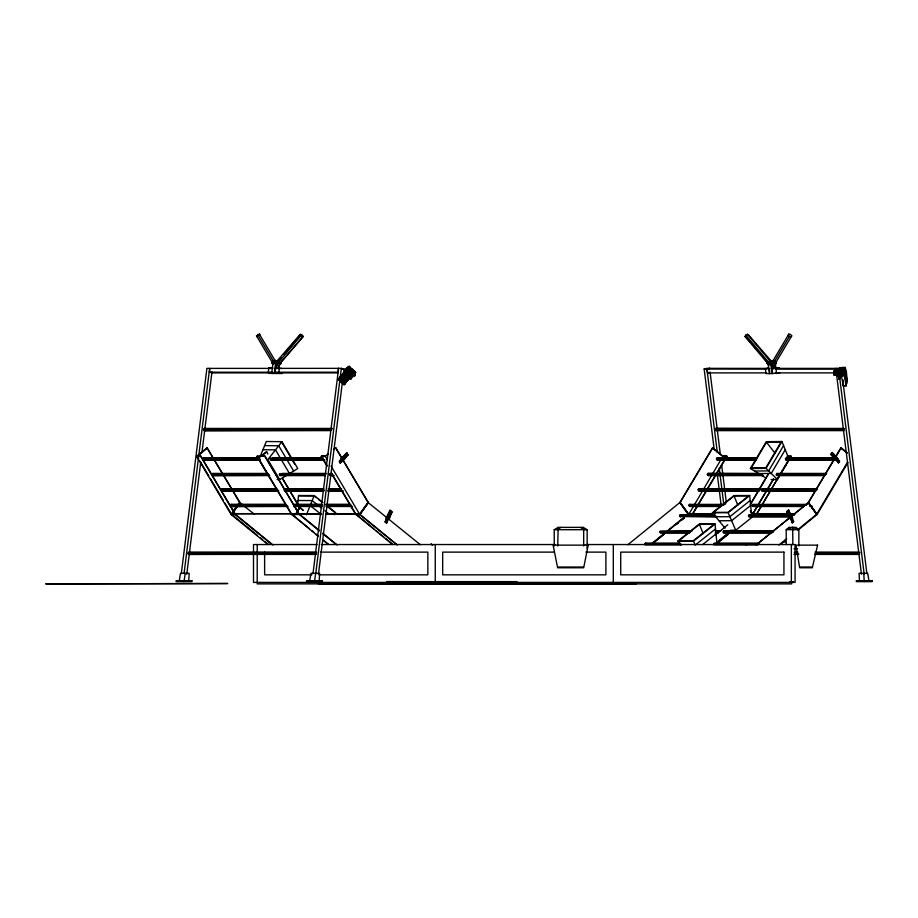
<?xml version="1.0" encoding="UTF-8"?>
<svg xmlns="http://www.w3.org/2000/svg" width="918" height="918" viewBox="0 0 918 918"><rect width="100%" height="100%" fill="white"/><g stroke="black" fill="none" stroke-linecap="round" stroke-linejoin="round"><path stroke-width="1.38" d="M679.951 543.112L645.572 543.112L644.884 544.787L680.697 544.787M689.292 533.048L660.639 533.048L659.95 531.373L692.149 530.811M716.155 516.96L679.653 516.398L680.341 514.723L714.72 514.723M188.752 580.738L189.154 573.314L180.513 573.314L179.274 580.738M319.2 580.738L319.602 573.314L310.961 573.314L309.722 580.738M840.44 369.3L838.214 376.001L837.652 375.06L839.477 367.911L840.693 368.68M838.868 375.818L837.652 375.06M297.673 504.246L298.511 495.513L314.208 495.582L322.838 502.444M181.316 573.624L206.906 368.359L209.648 368.359L198.885 454.708M184.059 573.624L198.529 457.543M270.684 372.892L212.115 372.892L209.419 372.215L209.901 368.393L272.749 368.393M186.756 574.289L200.698 462.465M201.937 452.551L211.989 371.859M268.251 372.662L278.888 372.662L282.262 373.5L271.625 373.5L268.251 372.662L268.848 367.889L272.898 367.889M271.785 372.524L272.933 363.356L276.089 363.482L274.941 372.662L272.302 372.662M274.425 372.524L275.561 363.356M276.272 368.726L277.339 364.457M278.911 368.726L279.324 365.421M278.888 372.662L279.462 364.331M338.444 368.393L337.973 372.215L275.125 372.215M313.004 573.624L338.604 368.347M315.746 573.624L341.347 368.347L344.043 369.013L318.443 574.289M330.709 430.634L204.106 430.634L203.498 429.911L204.381 428.431L332.408 428.431M315.597 554.403L188.683 554.403L188.075 553.68L188.959 552.2L316.171 552.12M185.252 573.314L184.013 581.633M315.7 573.314L314.461 581.633M557.708 545.969L558.178 527.38L583.205 527.38L587.153 529.697L587.153 548.677M841.703 374.911L842.07 373.419L843.562 374.452L843.252 372.731L833.716 372.754L833.911 374.934L841.817 374.452L833.911 374.934M842.77 370.723L843.137 369.231M834.255 370.654L834.439 372.834L834.255 370.654L843.791 370.631L844.101 372.352M834.783 368.566L834.978 370.734L834.783 368.566L844.33 368.531L844.64 370.252L843.757 369.679L844.514 370.711L844.33 368.531M834.267 373.672L834.405 374.475L834.267 373.672L835.403 373.213L835.426 374.464L835.288 373.66M834.944 372.375L834.91 371.113L834.944 372.375L835.965 372.375L835.931 371.113L835.965 372.375M835.472 370.275L835.449 369.013L835.472 370.275L836.493 370.275L836.47 369.013L836.493 370.275M837.606 375.611L839.121 369.656M838.318 374.877L840.142 367.728M838.214 376.001L838.822 373.615M839.029 376.208L838.409 376.208L838.914 379.065L839.545 379.065L839.626 373.867M838.914 379.065L839.809 375.577M840.75 372.559L841.003 371.606L844.135 371.595L845.352 375.955L844.594 377.252L846.155 385.927L843.309 385.939L840.75 372.559L843.883 372.547L845.111 376.908M842.276 375.164L841.634 374.819L841.531 369.506L844.663 369.506L845.891 373.856L845.122 375.152L846.694 383.827L845.891 373.856M839.545 379.065L840.727 374.406M841.106 376.919L841.003 371.606M842.07 373.419L843.447 374.911L843.137 373.19L833.601 373.213M842.609 371.32L843.952 372.352M843.527 372.283L844.067 375.99L841.806 376.001L842.058 375.037L844.319 375.037M843.791 370.631L834.129 371.113M843.883 372.547L844.135 371.595M844.376 370.711L844.663 369.506M844.962 368.359L845.203 367.407L842.07 367.418L841.829 368.37L844.962 368.359L847.222 381.739L846.419 371.756L845.203 367.407M845.122 375.152L845.363 374.2M845.662 373.052L845.903 372.1M846.178 372.708L846.419 371.756M843.309 385.939L843.55 384.986M846.155 385.927L845.352 375.955M258.153 457.99L203.716 457.99L202.66 459.241L259.966 459.241M267.322 473.459L212.884 473.459L211.84 474.709L269.146 474.709M276.502 488.927L222.064 488.927L221.02 490.166L278.315 490.166M285.682 504.384L231.233 504.384L230.188 505.634L287.495 505.634M345.696 372.352L350.217 367.257L349.104 366.282L338.031 379.536L339.155 380.511L340.085 379.857L350.217 367.257M347.038 373.523L350.538 369.139L351.56 368.428L352.673 369.403L341.611 382.657L340.486 381.681L347.038 373.523L348.151 374.498L341.611 382.657M348.151 374.498L352.673 369.403M349.494 375.669L352.994 371.285L354.015 370.574L355.128 371.549L344.066 384.803L342.942 383.827L349.494 375.669L350.607 376.644L344.066 384.803M350.607 376.644L349.563 375.473M385.112 521.952L388.016 517.178L388.922 517.924L386.398 522.996L385.112 521.952L386.535 518.463L387.453 519.209M391.975 512.152L390.873 511.854L391.975 512.152L389.611 517.959L388.394 517.924L388.417 519.209L387.499 518.463M306.417 514.837L309.618 506.908M310.663 504.338L314.208 495.582M267.769 544.431L231.313 514.654L235.444 514.355L273.002 545.028M318.225 536.284L291.832 514.332L309.504 528.768M291.706 514.631L299.624 514.332L319.51 530.57M397.368 545.028L359.845 514.39L356.023 514.332L392.365 544.408M331.295 473.298L355.668 514.378L359.787 513.678L325.89 513.678M386.926 519.209L386.008 518.463L389.852 510.339L391.55 511.383L391.24 512.152M387.339 517.66L390.276 510.339M388.084 517.66L390.816 512.152M386.398 522.996L388.452 517.959M391.55 511.383L388.509 517.66L389.611 517.959M388.865 517.959L388.016 517.178M389.243 517.66L391.607 511.854M346.017 368.818L346.97 367.705L355.335 375.014L354.75 375.818L346.017 368.818L346.97 367.705M354.394 376.139L355.335 375.014M770.661 361.153L768.309 361.784L767.528 363.126L745.026 336.481L745.795 335.139L748.159 334.508L772.669 362.759L770.087 360.441L767.115 363.39L768.687 365.261L771.659 362.3L770.879 363.505L772.313 365.215L774.528 365.708L776.399 362.61L774.953 360.9M785.257 449.705L771.258 473.436L758.704 473.573M770.879 363.505L772.749 360.418L771.981 361.635L773.426 363.356L775.63 363.838L776.399 362.61M772.451 361.738L788.837 334.106L790.57 334.496L791.706 335.839L775.32 363.471L772.451 361.738L773.048 360.774M772.313 365.215L773.426 363.356M773.587 363.092L789.365 336.424L788.229 335.081L788.837 334.106M774.528 365.708L775.63 363.838M766.358 478.255L750.419 468.513L766.278 441.684L781.906 441.512L788.769 458.289M766.461 442.246L751.28 467.939L765.864 467.778L781.046 442.086L766.461 442.246L775.01 453.159M750.419 468.513L766.048 468.341L781.906 441.512M783.582 445.609L768.653 470.888L754.562 471.049M771.097 479.563L777.454 479.494L789.262 459.516M830.675 454.697L832.293 452.528L837.904 458.564L837.227 459.7L832.098 454.249L830.928 454.123L834.301 459.011L836.47 458.552L832.098 454.249M831.341 454.123L832.293 452.528M832.844 454.238L831.834 454.697M834.301 459.011L835.036 459.011M836.573 457.6L835.896 458.748L837.227 459.7M837.101 457.6L835.46 459.011L838.604 462.752L839.557 461.146L837.377 458.564L836.424 460.159M835.988 460.159L834.944 458.748L838.604 462.752M838.191 462.752L839.557 461.146M296.766 511.877L299.716 507.31L295.585 514.332M295.825 514.332L299.888 507.482L303.169 510.224M720.102 506.484L690.015 506.484L688.959 505.244L689.475 504.384L725.289 504.384M759.358 491.027L699.183 491.027L698.139 489.776L698.644 488.927L816.113 488.927M762.801 475.558L708.363 475.558L707.319 474.319L707.824 473.459L759.393 473.459M756.214 460.102L717.543 460.102L716.488 458.851L717.004 457.99L757.109 457.99M708.363 475.558L708.868 474.709M717.543 460.102L718.048 459.241M726.953 456.384L692.539 514.378L688.569 514.137L679.986 502.33L712.483 447.869L723.154 456.384L726.953 456.384L722.914 456.384L712.483 447.869M750.649 503.684L767.861 474.663M750.167 504.889L768.102 474.663M752.553 514.16L773.346 479.116M773.587 479.116L752.794 514.16L750.763 510.729M750.35 510.913L752.381 514.332L756.558 514.16L779.497 475.49M780.92 473.08L790.96 456.166L756.558 514.16M847.44 462.397L816.733 514.16L808.379 502.353L840.877 447.892L846.339 452.149M847.968 462.454L817.146 514.401L808.379 502.353M680.227 502.33L712.724 447.869M808.632 502.353L841.117 447.892L847.234 452.999M791.706 335.839L791.109 336.803L789.365 336.424M775.32 363.471L775.928 362.507M238.313 504.498L239.827 502.353L207.089 447.892L196.659 456.407L231.072 514.401L236.488 506.736M238.037 504.544L239.827 502.353M233 512.014L236.787 506.644M233.631 511.372L240.068 502.616L231.554 514.654L235.444 514.355L231.726 514.413L257.109 535.137M367.98 502.33L335.736 447.869L368.221 502.33L359.466 514.378L355.851 514.16L331.478 473.08M355.668 514.378L359.707 514.378L368.221 502.33M359.913 514.631L368.428 502.594L359.845 514.39L355.909 514.631L359.913 514.631L396.381 544.408M349.563 368.439L348.92 369.311L350.274 367.659L350.802 368.129L349.46 369.782L349.563 368.439L346.694 370.861M352.019 370.585L351.376 371.457L352.73 369.805L353.258 370.275L351.915 371.928L352.019 370.585L349.15 373.006M353.832 373.603L354.474 372.731L354.371 374.074L353.889 373.569L355.186 371.951L355.714 372.421L354.417 374.039M281.929 441.684L267.849 459.62L279.657 479.598L297.788 468.513L281.929 441.684L266.312 441.512L258.945 459.516L270.753 479.494M347.486 370.585L349.46 368.061L348.347 367.085L345.627 370.126M348.083 372.272L350.802 369.231L351.915 370.206L349.379 373.5L350.653 371.48M351.835 375.646L354.371 372.352L353.832 372.742M338.031 379.536L349.104 366.282M351.56 368.428L340.486 381.681M354.015 370.574L342.942 383.827M339.155 380.511L342.425 376.426M346.924 371.354L346.993 370.126M347.681 370.298L346.384 371.916L350.102 368.91M347.256 371.124L349.46 368.061M349.173 372.8L349.781 372.042M352.168 375.416L352.776 374.659M344.927 374.051L350.779 379.157L353.143 376.323L346.327 370.356M334.141 514.746L335.781 512.749L327.152 505.875M343.825 459L342.494 459.964L343.825 459L343.148 457.864L341.829 458.816C336.263 465.598 341.898 461.88 344.468 459.275L348.094 454.961L346.889 452.781L340.865 458.816L341.53 459.964M715.191 429.154L715.799 428.431L843.826 428.431L843.355 430.255L844.101 430.634L716.074 430.634L715.191 429.154L843.217 429.154M716.074 430.634L716.683 429.911M815.322 554.403L859.523 554.403L858.64 552.923L859.994 552.579M272.29 362.507L256.501 335.839L259.369 334.106L259.978 335.081M272.921 364.48L271.82 362.61L273.254 360.9L275.469 360.418L276.226 361.635M231.072 514.401L235.295 514.183L200.893 456.189L196.659 456.407M257.063 456.384L265.038 456.166L299.257 514.378L291.476 514.378L257.063 456.384L265.038 456.166M326.992 466.046L321.254 456.384L325.27 456.212L327.451 460.01M291.476 514.378L299.624 514.332M339.212 461.41L341.393 458.816L342.334 460.423M343.561 459.459L342.621 457.864L346.889 452.781M342.288 458.805L345.925 454.502M342.058 459.964L342.873 459L342.196 457.864M343.034 458.816L346.66 454.502M343.722 459.264L347.819 454.502M340.153 463.005L343.298 459.264L342.563 459.264M343.458 458.816L347.417 454.387M278.521 365.72L281.103 363.39L278.521 365.72L276.536 364.469L275.549 362.759L278.12 360.441M281.034 357.595L277.546 361.153L279.887 363.482L303.192 336.481L302.412 335.139L300.048 334.508L275.549 362.759M283.731 354.405L300.84 334.152M276.536 364.469L278.108 362.599L277.121 360.889M278.326 362.507L300.829 335.862L300.048 334.508M279.887 363.482L303.192 336.481M349.689 373.465L352.558 371.056M352.145 375.611L355.014 373.201M715.489 534.804L727.767 524.786M207.33 447.892L196.9 456.407L207.089 447.892L239.587 502.353M260.999 456.166L266.725 451.69L261.24 456.166M328.334 453.71L325.064 456.384L321.449 456.166L327.175 465.828M333.441 449.533L335.736 447.869M680.341 516.96L681.018 516.398M650.851 544.351L665.217 532.624M667.432 530.811L688.42 513.678L715.26 513.678M652.113 543.835L664.265 533.909M667.581 531.201L684.162 517.672M686.366 515.87L688.58 514.069L713.997 514.069M651.941 544.122L664.081 534.219M676.222 524.304L678.436 522.503M681.741 519.795L683.956 517.993M676.141 524.557L678.356 522.755M681.661 520.047L683.876 518.245M716.625 542.538L728.777 532.624M716.017 543.445L729.271 532.624M717.027 543.204L728.33 533.909M717.268 543.204L728.318 534.184M746.07 544.776L747.344 543.731M792.223 516.914L789.159 517.706L786.783 511.9L787.885 511.601L787.208 511.119L788.482 510.075L792.75 518.211L791.316 518.957L790.788 517.66L791.695 516.914M746.495 544.776L747.768 543.731M787.208 511.119L788.906 510.075M787.942 511.9L789.044 511.601L787.942 511.9L787.633 511.119M789.159 517.706L791.419 517.408L788.482 510.075M791.419 517.408L788.688 511.9M791.259 518.211L790.352 518.957L790.364 517.66L792.372 522.732L793.645 521.699L792.223 518.211L790.949 519.255M792.372 522.732L790.88 518.957M791.947 522.732L793.645 521.699M778.957 545.051L786.692 538.74M797.731 529.732L816.492 514.413M780.438 544.431L784.856 540.817M798.121 529.996L816.905 514.654L808.379 502.616L756.202 544.776M627.832 544.753L679.779 502.594L688.293 514.631M756.443 544.776L808.379 502.616M750.66 505.497L731.6 520.69L718.989 520.747M702.557 544.649L716.006 533.92M725.059 528.148L712.425 512.749L734.01 495.582L749.696 495.513L751.808 517.442L735.743 530.225L730.625 530.248M734.067 495.938L713.412 512.382L728.054 512.313L748.709 495.881L734.067 495.938L737.831 505.244M681.064 545.177L677.782 541.172L699.355 524.006L715.053 523.937L717.027 544.546M699.424 524.373L678.769 540.805L693.4 540.748L714.066 524.304L699.424 524.373L703.188 533.668M712.425 512.749L728.123 512.68L749.696 495.513M677.782 541.172L693.469 541.104L715.053 523.937M750.178 500.505L729.856 516.685L715.707 516.754M715.535 528.929L695.213 545.108L693.469 541.104M557.708 529.697L560.818 527.38M348.347 367.085L347.796 367.475L348.92 368.451M348.186 369.105L350.274 367.659M350.802 369.231L350.251 369.621L351.376 370.597M350.642 371.251L352.73 369.805M351.181 371.721L353.258 370.275M352.707 371.767L353.258 371.377L350.538 374.418L351.996 375.542M354.107 372.26L355.128 371.549M353.097 373.396L355.186 371.951M354.474 372.731L353.315 373.97L353.843 374.441M353.637 373.867L355.714 372.421M351.651 375.393L352.397 374.877M350.779 379.157L345.134 373.901M554.231 545.969L554.231 529.697L558.178 527.38M204.106 430.634L331.455 430.255M188.683 554.403L316.343 554.024M798.855 545.969L798.855 529.697L792.704 527.38L786.221 529.697L786.221 544.615M714.227 449.717L704.163 369.013L706.871 368.347L768.32 368.393M709.603 368.347L706.906 369.013L717.325 452.54M709.763 368.393L707.067 369.07L707.537 372.892L766.105 372.892M707.537 372.892L710.234 372.215M772.531 373.5L769.376 373.626L768.24 364.457L771.384 364.331L772.531 373.5L779.956 372.662L777.259 372.662M768.24 364.457L771.384 364.331M769.376 373.626L765.945 373.5L765.348 368.726L768.722 367.889M273.426 361.164L275.159 360.774M688.741 514.378L692.356 514.16L726.769 456.166L722.936 456.212L688.741 514.378L679.986 502.33M198.575 458.702L197.106 456.235L200.893 456.189M834.669 369.013L844.204 368.99M835.334 369.472L836.355 369.472M843.022 369.69L843.757 369.679M835.598 369.816L836.608 369.816M842.38 370.195L844.067 370.195M841.29 370.459L844.422 370.459L845.639 374.808M834.795 371.572L835.816 371.572M835.059 371.916L836.08 371.916M843.286 373.247L841.611 373.247L841.806 376.001M834.531 374.016L835.541 374.005M835.621 457.612L831.869 452.528M276.089 363.482L272.933 363.356M275.538 367.889L281.734 368.451M275.595 368.393L341.347 368.347M771.177 368.393L838.318 368.393M841.301 368.359L835.621 369.07L775.63 369.07M765.348 368.726L769.307 368.726L769.743 372.306M771.935 368.726L779.359 367.889L772.681 367.889L772.13 363.482M341.301 369.013L344.043 369.013M704.163 369.013L765.623 369.07M209.419 372.215L272.267 372.215M279.256 372.892L337.813 372.892M776.1 372.892L834.669 372.892M203.647 428.809L331.673 428.809L331.524 429.911L203.498 429.911M844.571 428.809L715.799 428.431M331.593 429.154L204.989 429.154L204.381 428.431M715.329 430.255L843.355 430.255M787.208 456.166L790.96 456.166M321.254 456.384L325.305 456.384M787.254 456.384L791.144 456.384M272.474 457.99L322.62 457.99M785.762 457.99L834.473 457.99M202.935 458.185L258.807 458.185M270.271 458.185L323.274 458.185M756.455 458.185L717.004 457.99M786.542 458.185L833.819 458.185M716.488 458.851L756.604 458.851M785.257 458.851L833.957 458.851M269.995 459.241L322.998 459.241M259.817 459.907L203.176 460.102L260.471 460.102M271.28 459.907L324.284 459.907M716.763 459.907L755.445 459.907M785.521 459.907L834.232 459.907M270.5 460.102L324.938 460.102M786.301 460.102L833.578 460.102M281.654 473.459L326.062 473.459M776.582 473.459L826.728 473.459M212.104 473.654L267.976 473.654M279.439 473.654L326.716 473.654M329.585 473.654L332.442 473.654M758.738 473.654L707.824 473.459M777.362 473.654L826.074 473.654M707.319 474.319L761.756 474.319M776.077 474.319L826.223 474.319M279.175 474.709L325.018 474.709M329.31 474.709L332.178 474.709M268.997 475.363L212.345 475.558L269.651 475.558M280.46 475.363L324.869 475.363M330.595 475.363L333.464 475.363M707.583 475.363L763.455 475.363M776.353 475.363L825.053 475.363M279.68 475.558L325.523 475.558M329.814 475.558L334.118 475.558M777.133 475.558L824.398 475.558M285.096 488.927L323.779 488.927M328.07 488.927L340.968 488.927M221.284 489.122L277.156 489.122M284.316 489.122L322.998 489.122M328.724 489.122L341.622 489.122M698.644 488.927L759.599 489.122M762.456 489.122L816.894 489.122M698.139 489.776L817.043 489.776M284.052 490.166L324.157 490.166M328.46 490.166L341.347 490.166M278.177 490.832L221.525 491.027L278.831 491.027M285.337 490.832L324.02 490.832M328.311 490.832L342.632 490.832M698.414 490.832L758.578 490.832M761.447 490.832L815.884 490.832M284.557 491.027L323.239 491.027M327.531 491.027L343.286 491.027M762.227 491.027L815.23 491.027M294.276 504.384L321.495 504.384M325.787 504.384L350.137 504.384M752.508 504.384L806.945 504.384M230.464 504.579L286.336 504.579M293.496 504.579L322.149 504.579M326.441 504.579L350.802 504.579M688.959 505.244L723.35 505.244M752.003 505.244L806.44 505.244M294.655 505.634L321.874 505.634M326.177 505.634L350.527 505.634M287.345 506.3L230.693 506.484L288 506.484M294.506 506.3L321.725 506.3M326.028 506.3L351.812 506.3M689.234 506.3L720.756 506.3M752.267 506.3L803.835 506.3M809.573 506.3L812.441 506.3M293.726 506.484L322.379 506.484M326.682 506.484L352.466 506.484M753.047 506.484L803.181 506.484M299.888 507.482L302.929 510.224M786.783 511.9L787.529 511.9M320.244 513.678L296.078 514.069L321.495 514.069M787.782 513.678L752.473 513.678L794.999 514.069M790.605 513.678L794.85 513.678M325.741 514.069L359.638 514.069M749.099 514.723L787.782 514.723M790.65 514.723L793.508 514.723M816.905 514.654L808.138 502.616M679.653 515.285L714.032 515.285M748.422 515.285L794.265 515.285M679.653 516.398L716.901 516.398M748.422 516.398L788.528 516.398M749.099 516.96L789.216 516.96M554.231 529.697L587.153 529.697M715.076 530.811L720.802 530.811M723.671 530.811L773.817 530.811M659.95 531.373L691.472 531.373M715.822 531.373L720.125 531.373M722.982 531.373L773.128 531.373M659.95 532.486L690.038 532.486M715.822 532.486L718.691 532.486M722.982 532.486L773.128 532.486M715.076 533.048L717.945 533.048M723.671 533.048L770.948 533.048M714.33 543.112L758.75 543.112M644.884 543.674L680.697 543.674M713.653 543.674L759.427 543.674M317.031 544.546L253.506 544.546L253.506 582.402L795.068 582.402L795.068 544.546L586.246 544.546M321.311 544.546L554.908 544.546M713.653 544.787L758.061 544.787M794.047 548.677L797.65 548.677M320.462 552.12L427.845 552.12L427.845 574.829L319.028 574.829M554.346 552.12L442.683 552.12L442.683 574.829L605.891 574.829L605.891 552.12L585.845 552.12M795.08 552.2L797.926 552.2M815.046 552.2L859.248 552.2M188.213 552.579L316.561 552.579M794.391 552.579L797.249 552.579M815.781 552.579L858.571 552.579M316.481 552.923L189.567 552.923L188.959 552.2M794.472 552.923L797.329 552.923M815.861 552.923L858.64 552.923M188.075 553.68L316.423 553.68M794.609 554.024L798.889 554.024M814.576 554.024L858.789 554.024M793.932 554.403L798.212 554.403M558.362 567.026L582.953 567.026M800.393 567.026L811.569 567.026M311.879 574.829L264.625 574.829L264.625 552.12M516.811 581.622L386.845 581.622L516.811 582.001M790.168 581.622L793.014 582.001M790.157 581.955L793.095 581.978M346.189 454.961L346.935 454.961M348.094 454.961L347.084 454.502M299.498 495.881L314.14 495.938L316.308 497.671M298.029 500.505L312.177 500.585L317.525 504.843M235.295 514.183L231.485 514.16L235.111 514.401L200.698 456.407L197.106 456.235M277.11 479.563L279.657 479.598M264.636 445.609L278.716 445.781L293.645 471.049M262.961 449.705L275.503 449.877L289.503 473.573M690.99 514.55L688.362 514.39L692.31 514.631M268.848 367.889L271.097 368.451M689.475 504.384L690.256 504.579M745.026 336.481L750.316 342.173M767.115 363.39L768.114 363.849M300.829 335.862L302.401 336.837M278.108 362.599L280.093 363.849M580.566 527.38L583.676 529.697L583.676 545.969M318.489 499.403L321.748 501.997M328.277 507.184L334.795 512.382M319.659 506.541L321.805 508.251M325.006 510.798L329.287 514.195M311.282 506.484L321.369 514.505M368.187 502.594L420.375 544.753M239.827 502.616L242.283 504.407M244.245 506.197L254.435 514.275M840.877 447.892L847.016 452.895M680.341 514.723L681.018 515.285M645.572 543.112L646.261 543.674M432.688 545.028L430.99 543.984L432.275 545.028M389.852 510.339L391.137 511.383M386.971 518.463L388.245 519.508M385.537 521.952L386.811 522.996M356.023 514.332L373.706 528.768M375.91 530.57L378.124 532.383M380.327 534.184L383.644 536.892M385.858 538.694L392.491 544.11M322.826 533.278L337.181 545.005M299.498 514.631L319.384 530.868M322.7 533.576L335.954 544.408M311.718 530.57L313.933 532.383M316.136 534.184L318.351 535.986M323.87 540.495L328.288 544.11M322.643 539.887L328.174 544.408M235.318 514.654L271.785 544.431M260.414 537.845L262.628 539.646M264.832 541.448L268.148 544.144M348.083 366.993L349.196 367.969M350.538 369.139L351.651 370.115M346.855 367.934L355.22 375.255M346.373 368.497L354.75 375.818M348.22 370.413L351.364 373.156M348.829 371.756L349.988 372.742M345.96 370.275L350.022 373.913M345.512 370.723L346.625 371.698M347.968 372.869L349.081 373.844M350.424 375.014L351.537 375.99M338.96 378.882L340.085 379.857M341.416 381.027L342.54 382.003M343.871 383.173L344.996 384.149M766.048 468.341L777.454 479.494M837.675 459.425L839.132 461.146M747.367 334.152L769.881 360.797M745.795 335.139L769.674 363.551M752.117 344.296L755.721 348.565M757.522 350.699L760.219 353.889M762.915 357.091L768.32 363.482M832.592 455.328L834.405 457.474M831.846 455.328L833.659 457.474M256.501 335.839L257.097 336.803M271.82 362.61L272.577 363.838M750.522 510.729L752.622 514.332M331.031 466.046L359.707 514.378M282.503 478.289L299.716 507.31M266.472 451.69L267.907 454.112M282.262 478.289L299.475 507.31M264.854 456.384L299.257 514.378M257.247 456.166L291.66 514.16M203.716 457.99L204.221 458.851M212.884 473.459L213.401 474.319M222.064 488.927L222.569 489.776M231.233 504.384L231.749 505.244M200.032 461.169L208.811 475.949M210.279 478.416L223.441 500.597M224.899 503.064L230.751 512.921M341.668 457.864L343.022 459.964M341.829 458.816L342.77 460.423M339.637 461.41L340.578 463.005M275.469 360.418L276.57 362.277L274.367 362.771L257.637 334.496M259.369 334.106L275.756 361.738M281.746 442.246L291.144 458.151M292.59 460.595L294.758 464.267M728.123 512.68L735.743 530.225M791.786 518.211L793.232 521.699M791.316 517.66L791.844 518.957M788.78 512.76L790.203 516.249M787.621 512.76L789.044 516.249M789.836 517.66L790.513 519.255M844.353 369.047L845.145 371.801M843.814 371.147L844.606 373.89M699.424 489.122L699.7 490.166M583.205 527.38L583.676 529.697M842.667 380.018L843.114 382.496M833.716 372.754L834.026 374.475M868.944 580.738L867.705 573.314L859.064 573.314L859.455 580.738M842.713 379.685L866.89 573.624M839.488 376.105L864.194 574.289M836.573 374.693L861.451 574.289M775.274 363.356L776.582 373.5M774.758 363.482L775.308 367.889M772.967 365.972L773.3 368.6M770.868 364.457L772.015 373.626M710.142 372.593L720.378 454.697M721.605 464.611L726.379 502.834M719.264 468.111L723.854 504.923M717.05 472.357L721.112 504.923M792.704 527.38L792.842 544.615M863.804 573.314L864.194 581.633M791.706 582.402L791.706 583.894L257.212 583.894L257.212 544.546M791.362 544.546L791.362 582.402M785.028 540.14L785.028 542.4M636.369 583.894L318.42 583.894M613.304 544.546L613.304 582.402M435.258 544.546L435.258 582.402M588.163 545.143L583.699 567.772L557.616 567.772L553.141 545.143L588.163 545.143M817.571 545.143L812.304 567.772L799.647 567.772L795.963 545.143L817.571 545.143M232.174 513.678L295.734 513.678L232.174 513.678M789.124 527.38L786.221 529.697L798.855 529.697L795.952 527.38L789.124 527.38M783.938 552.12L620.729 552.12L620.729 574.829L783.938 574.829L783.938 552.12M191.919 580.738L176.107 580.738L176.107 581.633L191.919 581.633L191.919 580.738M322.367 580.738L306.555 580.738L306.555 581.633L322.367 581.633L322.367 580.738M872.1 580.738L856.299 580.738L856.299 581.633L872.1 581.633L872.1 580.738M227.584 583.515L45.9 583.894L227.584 583.515"/></g></svg>
